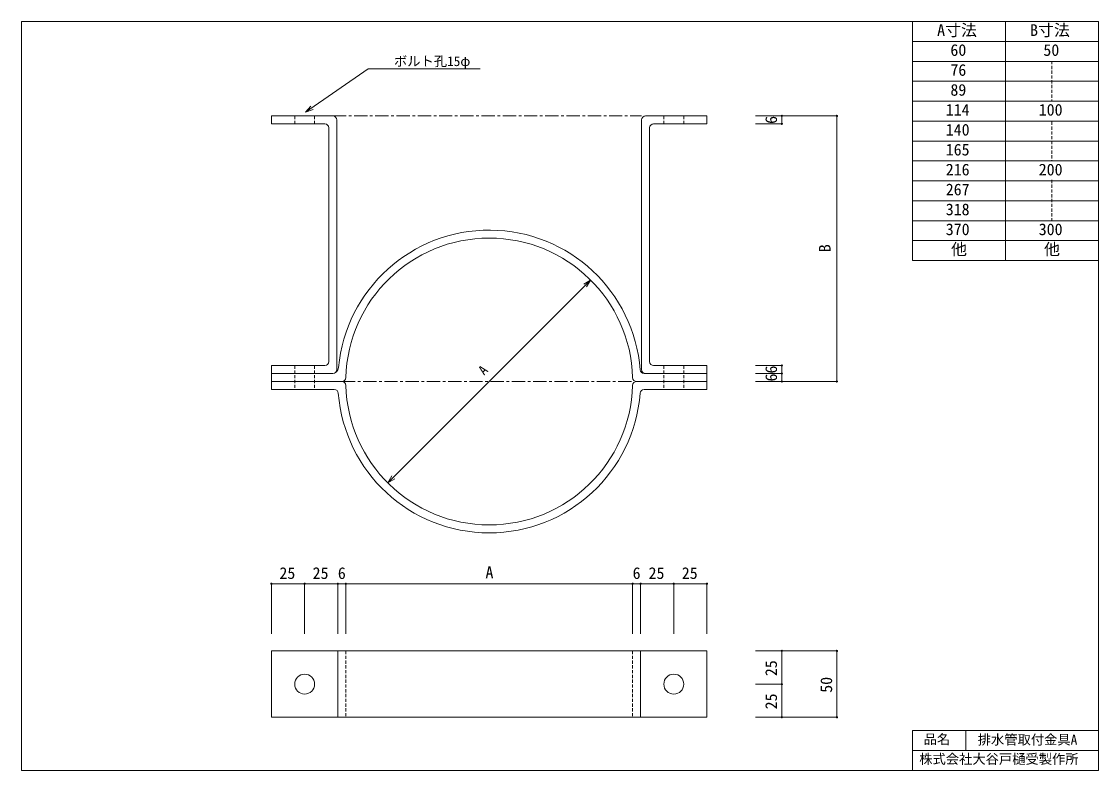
# Model space of a CAD drawing. Units: millimetres, scale not verified. Extents: x -398 to 413, y -274 to 290.
import ezdxf
from ezdxf.enums import TextEntityAlignment as Align

# ---------------------------------------------------------------- set-up
doc = ezdxf.new("R2010")
doc.units = ezdxf.units.MM
doc.header["$LTSCALE"] = 2
doc.header["$PDMODE"] = 32
doc.header["$PDSIZE"] = 1
doc.linetypes.add('CHAIN1', pattern=[8, 5, -1, 1, -1])
doc.linetypes.add('DASHED1', pattern=[1.8, 1.2, -0.6])
doc.layers.add('0-0_0', color=7, linetype='Continuous', lineweight=18)
doc.styles.add('ＭＳ ゴシック', font='')
doc.styles.get('ＭＳ ゴシック').set_extended_font_data('MS Gothic')

msp = doc.modelspace()

# ---------------------------------------------------------------- linework, layer by layer
at = {"layer": '0-0_0'}
for p, q in [((-398, 289.5), (413, 289.5)), ((-398, 289.5), (-398, -274.5)), ((273, 289.5), (273, 109.5)), ((343, 289.5), (343, 109.5)), ((413, 289.5), (413, -274.5)), ((273, 274.5), (413, 274.5)), ((-184.057, 221.318), (-137.054, 253.76)), ((-52.531, 253.76), (-137.054, 253.76)), ((273, 259.5), (413, 259.5)), ((273, 244.5), (413, 244.5)), ((273, 229.5), (413, 229.5)), ((-184.057, 221.318), (-180.169, 225.888)), ((-184.057, 221.318), (-178.405, 223.332)), ((-209.801, 218.428), (-209.801, 212.428)), ((-163.588, 218.428), (-209.801, 218.428)), ((-169.588, 212.428), (-209.801, 212.428)), ((-160.588, 27.428), (-160.588, 215.428)), ((68.985, 27.428), (68.985, 215.428)), ((71.985, 218.428), (118.199, 218.428)), ((77.985, 212.428), (118.199, 212.428)), ((118.199, 218.428), (118.199, 212.428)), ((273, 214.5), (413, 214.5)), ((-166.588, 33.428), (-166.588, 209.428)), ((74.985, 33.428), (74.985, 209.428)), ((273, 199.5), (413, 199.5)), ((273, 184.5), (413, 184.5)), ((273, 169.5), (413, 169.5)), ((273, 154.5), (413, 154.5)), ((273, 139.5), (413, 139.5)), ((273, 124.5), (413, 124.5)), ((273, 109.5), (413, 109.5)), ((30.566, 94.796), (-45.801, 18.428)), ((30.566, 94.796), (25.37, 91.796)), ((30.566, 94.796), (27.566, 89.6)), ((-209.801, 30.428), (-209.801, 24.428)), ((-169.588, 30.428), (-209.801, 30.428)), ((-209.801, 12.428), (-209.801, 24.428)), ((-163.588, 24.428), (-209.801, 24.428)), ((70.852, 24.428), (118.199, 24.428)), ((77.985, 30.428), (118.199, 30.428)), ((118.199, 30.428), (118.199, 24.428)), ((118.199, 12.428), (118.199, 24.428)), ((-209.801, 18.428), (-156.761, 18.428)), ((-122.169, -57.939), (-45.801, 18.428)), ((65.158, 18.428), (118.199, 18.428)), ((-209.801, 12.428), (-162.455, 12.428)), ((70.852, 12.428), (118.199, 12.428)), ((-122.169, -57.939), (-119.169, -52.743)), ((-122.169, -57.939), (-116.973, -54.939)), ((-209.801, -184.485), (118.199, -184.485)), ((-209.801, -184.485), (-209.801, -234.485)), ((-159.801, -184.485), (-159.801, -234.485)), ((68.199, -184.485), (68.199, -234.485)), ((118.199, -184.485), (118.199, -234.485)), ((-209.801, -234.485), (118.199, -234.485)), ((273, -274.5), (273, -244.5)), ((413, -244.5), (273, -244.5)), ((273, -244.5), (273, -271.72)), ((313, -259.5), (313, -244.5)), ((413, -259.5), (273, -259.5)), ((-398, -274.5), (413, -274.5))]:
    msp.add_line(p, q, dxfattribs=at)
at = {"layer": '0-0_0', "linetype": 'DASHED1'}
for p, q in [((378, 274.5), (378, 274.18)), ((378, 259.712), (378, 229.618)), ((-192.301, 218.428), (-192.301, 212.428)), ((-177.301, 218.428), (-177.301, 212.428)), ((85.699, 218.428), (85.699, 212.428)), ((100.699, 218.428), (100.699, 212.428)), ((378, 213.992), (378, 184.477)), ((378, 170.299), (378, 139.915)), ((-192.301, 30.428), (-192.301, 12.428)), ((-177.301, 30.428), (-177.301, 12.428)), ((85.699, 30.428), (85.699, 12.428)), ((100.699, 30.428), (100.699, 12.428)), ((-153.801, -184.485), (-153.801, -234.485)), ((62.199, -184.485), (62.199, -234.485))]:
    msp.add_line(p, q, dxfattribs=at)
at = {"layer": '0-0_0', "linetype": 'CHAIN1'}
for p, q in [((-163.588, 218.428), (68.985, 218.428)), ((-156.761, 18.428), (62.159, 18.428))]:
    msp.add_line(p, q, dxfattribs=at)
at = {"layer": '0-0_0', "color": 4}
for p, q in [((216.051, 218.428), (154.773, 218.428)), ((174.54, 218.428), (154.773, 218.428)), ((174.54, 212.428), (154.773, 212.428)), ((174.54, 218.428), (174.54, 212.428)), ((216.051, 218.428), (216.051, 18.428)), ((174.54, 30.428), (154.773, 30.428)), ((174.54, 24.428), (154.773, 24.428)), ((174.54, 30.428), (174.54, 24.428)), ((174.54, 24.428), (174.54, 18.428)), ((216.051, 18.428), (154.773, 18.428)), ((174.54, 18.428), (154.773, 18.428)), ((-209.801, -133.909), (-184.801, -133.909)), ((-209.801, -133.909), (-209.801, -171.671)), ((-184.801, -133.909), (-184.801, -171.671)), ((-184.801, -133.909), (-159.801, -133.909)), ((-159.801, -133.909), (-159.801, -171.671)), ((-159.801, -133.909), (-153.801, -133.909)), ((-153.801, -133.909), (-153.801, -171.671)), ((-153.801, -133.909), (62.199, -133.909)), ((62.199, -133.909), (62.199, -171.671)), ((62.199, -133.909), (68.199, -133.909)), ((68.199, -133.909), (68.199, -171.671)), ((68.199, -133.909), (93.199, -133.909)), ((93.199, -133.909), (93.199, -171.671)), ((93.199, -133.909), (118.199, -133.909)), ((118.199, -133.909), (118.199, -171.671)), ((216.051, -184.485), (154.773, -184.485)), ((174.54, -184.485), (154.773, -184.485)), ((174.54, -184.485), (174.54, -209.485)), ((216.051, -184.485), (216.051, -234.485)), ((174.54, -209.485), (154.773, -209.485)), ((174.54, -209.485), (174.54, -234.485)), ((216.051, -234.485), (154.773, -234.485)), ((174.54, -234.485), (154.773, -234.485))]:
    msp.add_line(p, q, dxfattribs=at)
at = {"layer": '0-0_0'}
for centre in [(-184.801, -209.485), (93.199, -209.485)]:
    msp.add_circle(centre, 7.5, dxfattribs=at)
for centre, radius, start, end in [((-169.588, 209.428), 3, 0, 90), ((-163.588, 215.428), 3, 0, 90), ((71.985, 215.428), 3, 90, 180), ((77.985, 209.428), 3, 90, 180), ((-45.801, 18.428), 114, 4.41173, 174.69618), ((-45.801, 18.428), 108, 1.54872, 178.45128), ((-169.588, 33.428), 3, 270, 0), ((77.985, 33.428), 3, 180, 270), ((-164.292, 29.428), 5, 270, 354.69618), ((-163.588, 27.428), 3, 270, 0), ((70.852, 27.428), 3, 184.41173, 270), ((71.985, 27.428), 3, 180, 270), ((-156.761, 21.428), 3, 270, 358.45128), ((-156.761, 15.428), 3, 1.54872, 90), ((65.158, 21.428), 3, 181.54872, 270), ((65.158, 15.428), 3, 90, 178.45128), ((-162.455, 9.428), 3, 4.41173, 90), ((-45.801, 18.428), 114, 184.41173, 355.58827), ((-45.801, 18.428), 108, 181.54872, 358.45128), ((70.852, 9.428), 3, 90, 175.58827)]:
    msp.add_arc(centre, radius, start, end, dxfattribs=at)
at = {"layer": '0-0_0', "color": 4}
for p in [(174.54, 218.428), (174.54, 212.428), (216.051, 218.428), (174.54, 30.428), (174.54, 24.428), (174.54, 18.428), (216.051, 18.428), (-209.801, -133.909), (-184.801, -133.909), (-159.801, -133.909), (-153.801, -133.909), (62.199, -133.909), (68.199, -133.909), (93.199, -133.909), (118.199, -133.909), (174.54, -184.485), (216.051, -184.485), (174.54, -209.485), (174.54, -234.485), (216.051, -234.485)]:
    msp.add_point(p, dxfattribs=at)

# ---------------------------------------------------------------- texts
at = {"layer": '0-0_0', "style": 'ＭＳ ゴシック'}
for s, height, p in [('A寸法', 8.798, (291.5, 276)), ('B寸法', 8.798, (361.5, 276)), ('60', 8.798, (301.5, 261)), ('50', 8.798, (371.5, 261)), ('ボルト孔15φ', 7.331, (-117.531, 253.76)), ('76', 8.798, (301.5, 246)), ('89', 8.798, (301.5, 231)), ('114', 8.798, (298, 216)), ('100', 8.798, (368, 216)), ('140', 8.798, (298, 201)), ('165', 8.798, (298, 186)), ('216', 8.798, (298, 171)), ('200', 8.798, (368, 171)), ('267', 8.798, (298, 156)), ('318', 8.798, (298, 141)), ('370', 8.798, (298, 126)), ('300', 8.798, (368, 126)), ('他', 8.798, (302, 111)), ('他', 8.798, (372, 111)), ('25', 8.798, (-203.801, -132.909)), ('25', 8.798, (-178.801, -132.909)), ('6', 8.798, (-159.801, -132.909)), ('A', 8.798, (-48.623, -132.33)), ('6', 8.798, (62.199, -132.909)), ('25', 8.798, (74.199, -132.909)), ('25', 8.798, (99.199, -132.909)), ('品名', 7.331, (281.35, -256.847)), ('排水管取付金具A', 7.331, (322.074, -257.155)), ('株式会社大谷戸樋受製作所', 7.331, (278.045, -271.72))]:
    msp.add_text(s, height=height, dxfattribs=at).set_placement(p, align=Align.BOTTOM_LEFT)
for s, height, rotation, p in [('6', 8.798, 90, (173.54, 212.428)), ('B', 8.798, 90, (213.947, 115.76)), ('A', 7.331, 45, (-48.14, 21.157)), ('6', 8.798, 90, (173.54, 24.428)), ('6', 8.798, 90, (173.54, 18.428)), ('25', 8.798, 90, (173.54, -203.485)), ('50', 8.798, 90, (215.051, -215.985)), ('25', 8.798, 90, (173.54, -228.485))]:
    msp.add_text(s, height=height, rotation=rotation, dxfattribs=at).set_placement(p, align=Align.BOTTOM_LEFT)

doc.saveas('drawing.dxf')
